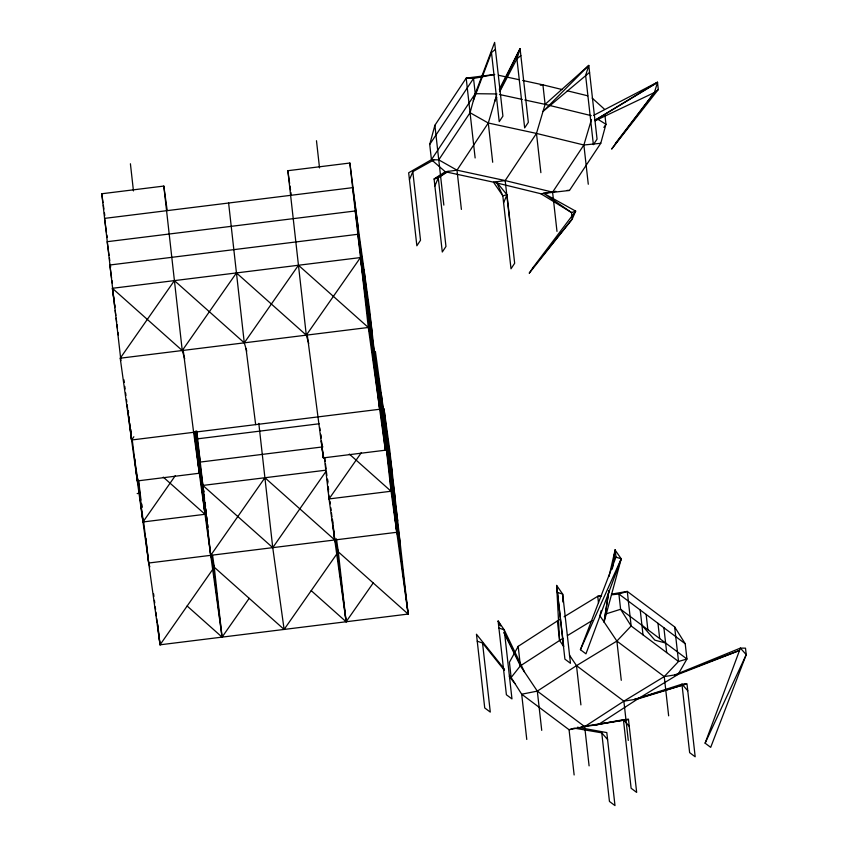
<?xml version="1.0" encoding="UTF-8"?>
<svg xmlns="http://www.w3.org/2000/svg" width="848" height="848" viewBox="0 0 848 848"><rect width="100%" height="100%" fill="white"/><g stroke="black" fill="none" stroke-linecap="round" stroke-linejoin="round"><path stroke-width="1.27" d="M612.362 568.446L615.192 550.161L621.224 558.811L604.094 621.997L608.832 591.056M612.192 569.146L615.15 549.811L615.977 557.147L580.424 649.695L585.957 653.84L621.224 558.811L615.977 557.147M604.094 621.997L608.938 590.643M601.115 610.73L599.939 615.807L616.878 641.077L664.249 676.598L678.103 674.404L739.371 650.554M609.012 576.46L615.15 549.811M434.123 159.774L412.817 171.667L420.513 240.27L416.856 245.782L408.662 172.769L431.431 159.71L429.724 144.446L434.886 125.303L466.177 78.143L493.43 74.624M475.134 157.961L466.177 78.143L473.534 78.44L475.24 93.693L431.431 159.71L438.766 159.869L470.057 112.72L475.24 93.693L494.638 42.4L502.906 116.112L499.228 121.656L491.48 52.534L495.423 49.385M432.416 160.569L445.285 171.762L493.472 182.161L540.876 193.747L569.474 190.44L600.766 143.291L605.949 124.264L604.953 115.36M461.397 209.403L456.998 170.172L488.289 123.013L496.568 95.146M509.584 219.812L505.185 180.571L536.477 133.422L545.105 104.357L542.921 84.853L522.633 80.465M556.988 231.398L552.589 192.157L583.88 144.997L591.459 119.504M615.277 143.577L654.38 92.549L657.529 82.542L594.872 120.352L657.486 82.192L658.313 89.528L611.62 149.078L654.38 92.549L658.313 89.528M705.123 743.177L740.389 648.105L745.498 648.169L746.229 654.656L710.698 747.353L705.123 743.177L746.229 654.656L740.389 648.105L674.711 674.934L739.392 650.469M473.332 100.689L491.48 52.534M409.446 179.755L412.817 171.667M434.886 185.977L438.268 177.9L448.157 171.37L434.102 178.992L442.296 252.004L445.963 246.482L438.268 177.9L434.102 178.992L445.285 171.762L456.998 170.172L505.185 180.571L552.589 192.157M503.595 202.767L506.977 194.786L496.345 181.769L502.811 195.782L511.005 268.795L514.662 263.272L506.977 194.786L502.811 195.782L493.472 182.161L505.185 180.571M580.424 649.695L621.224 558.811M496.525 97.488L494.808 101.071L496.652 97.552M499.981 90.344L520.078 48.622L528.346 122.335L524.668 127.889L516.92 58.819L520.078 48.622L499.292 89.305M499.716 91.679L516.92 58.819L520.863 55.608M559.627 619.506L518.192 646.335L509.425 662.256L511.143 677.52L521.69 694.215L569.061 729.725L574.138 774.966M429.724 144.446L473.534 78.44L494.734 74.444M603.861 127.412L605.949 124.264L598.116 119.409M532.894 267.703L529.216 273.247L572.241 219.06L575.654 211.131L543.748 193.355L571.51 212.562L572.241 219.06L532.894 267.703L575.654 211.131L571.51 212.562L540.876 193.747M386.773 433.339L384.006 408.704L389.688 449.62L408.142 614.069L160.049 644.809L120.225 358.206L174.412 280.614L244.288 342.846L246.757 351.157M114.84 307.75L112.381 288.299L360.464 257.569L377.519 380.296L379.671 409.266L131.588 439.995L133.846 436.762M195.39 431.558L202.873 485.427L205.015 514.291L142.983 521.976L175.345 475.633M157.569 625.188L160.049 644.809L214.247 567.217L212.615 555.525M326.173 471.138L272.749 547.649L284.122 629.439L338.288 551.847L336.486 538.862M187.143 606.013L222.081 637.124L249.185 598.328M373.215 582.958L346.132 621.754L329.035 498.931L361.396 452.588M381.717 423.491L383.222 421.339L400.298 544.162L396.769 532.29L383.222 421.339M562.934 638.332L520.386 665.839L511.143 677.52L509.489 675.453M526.767 739.456L521.69 694.215L537.314 691.12L576.502 665.659L616.878 641.077L631.156 625.972L627.276 591.406L611.609 594.109M607.592 739.573L601.751 732.842L574.372 728.156L569.061 729.725L584.685 726.63L623.874 701.169L664.249 676.598L678.527 661.482L686.933 659.002L685.216 643.738L674.648 626.916L627.276 591.406L618.902 594.024L611.44 594.819M524.817 99.979L545.105 104.357L588.788 65.402L597.056 139.125L593.388 144.648L585.629 75.493L588.788 65.402L542.996 111.47L589.572 72.398M564.111 616.772L597.755 596.292L601.529 595.699M567.418 635.597L592.095 620.588M593.674 115.339L657.486 82.192M595.137 120.798L654.38 92.549M606.023 613.888L620.609 609.277L686.933 659.002L678.103 674.404L637.728 698.975L598.54 724.436L584.685 726.63L537.314 691.12L520.386 665.839L503.988 632.831M685.725 684.166L637.728 698.975L623.874 701.169L576.502 665.659L569.4 655.048M685.735 684.156L634.336 699.515L681.951 684.156L686.986 683.774L695.18 756.798L689.636 752.642L681.951 684.156L687.77 690.77M543.377 193.344L550.882 192.114M553.384 191.712L555.885 191.298M540.314 85.203L542.921 84.853L562.139 89.549M581.177 726.747L628.474 719.39L636.668 792.414L631.124 788.258L623.428 719.666L628.474 719.39L595.148 724.976L623.428 719.666L629.258 726.386M120.925 360.591L101.771 193.757L163.812 186.072L167.183 210.336M308.767 343.472L306.298 335.161L287.854 170.702L349.864 163.028L358.301 228.536M120.225 358.206L368.308 327.476L371.837 339.359L385.363 450.203L323.332 457.888L307.23 334.557M319.113 423.777L197.648 438.829L196.704 431.982M322.95 446.875L200.255 462.065L195.941 431.049M137.175 493.568L139.623 493.26M325.632 470.216L202.873 485.427L272.749 547.649L258.81 423.375M324.381 457.507L329.035 498.931L391.066 491.246L388.935 462.383L408.142 614.069L338.288 551.847L334.759 539.964L332.236 519.326M601.486 595.89L597.755 596.292L598.487 602.801M470.057 112.72L488.289 123.013L536.477 133.422L583.88 144.997L600.766 143.291M475.24 93.693L496.917 93.958M567.026 190.387L569.474 190.44M577.456 727.234L606.808 732.587L614.991 805.6L609.447 801.445L601.751 732.842M498.539 75.271L518.828 79.648M499.451 94.499L522.283 99.428M567.259 90.8L587.759 95.803M545.105 104.357L591.226 115.635M665.606 643.017L654.836 640.145L641.925 625.262M557.422 592.413L562.701 594.141L570.46 663.295L564.906 659.14L556.638 585.427L562.701 594.141L562.86 602.006M477.244 641.215L482.533 642.996L504.465 670.439M498.91 628.029L504.231 629.863L524.53 672.029L504.125 632.629M438.766 159.869L456.998 170.172M685.216 643.738L618.902 594.024L620.609 609.277L631.156 625.972L678.527 661.482L674.648 626.916M106.488 232.447L104.537 218.392L352.63 187.662L369.686 310.389L385.363 450.203L368.308 327.476L298.454 265.254L244.288 342.846L228.61 203.022M349.334 454.083L391.066 491.246L408.142 614.069M311.205 590.643L346.132 621.754L338.288 551.847M163.282 477.127L205.015 514.291L195.718 431.441M132.246 439.72L137.281 480.933L199.312 473.248L197.171 444.384L210.717 555.334L214.247 567.217L284.122 629.439M592.18 98.114L604.232 109M504.539 669.273L476.459 634.23L484.727 707.942L490.292 712.108L482.533 642.996M509.33 676.545L515.022 683.658M559.574 640.378L563.719 646.568L556.638 585.427L559.574 640.378L557.38 620.874M500.532 625.676L498.126 621.033L506.394 694.756L511.969 698.932L504.231 629.863L498.126 621.033L500.468 625.75M184.726 358.842L182.256 350.531L163.812 186.072M149.831 566.867L148.686 563.019L143.482 520.449M392.454 474.255L375.388 351.432L391.066 491.246M372.293 333.699L355.238 210.972L107.155 241.701L109.042 255.333M377.996 374.742L395.073 497.564M374.911 357.008L357.856 234.281L109.763 265.011L111.576 277.996M380.614 398.051L397.68 520.873M287.854 170.702L289.634 183.486M289.984 186.041L290.514 189.878M290.875 192.432L291.224 194.987M203.054 486.72L203.774 491.914M214.247 567.217L222.081 637.124L193.62 432.31L183.189 349.927M101.771 193.757L103.021 202.693M103.371 205.248L103.901 209.085M104.431 212.912L104.792 215.466M106.848 235.002L107.198 237.557M109.403 257.93L109.763 260.527M110.314 264.428L110.675 267.025M111.936 280.593L112.296 283.19M113.982 299.8L112.381 288.299L182.256 350.531L236.454 272.929L306.298 335.161L360.464 257.569L379.671 409.266L363.993 269.452M114.512 303.637L114.862 306.192M335.702 539.37L346.132 621.754M246.058 348.782L255.661 424.625M203.043 486.731L203.7 491.967M204.039 494.575L204.538 498.497M205.025 502.429L205.523 506.351M205.863 508.959L206.35 512.892M206.848 516.814L207.347 520.736M207.845 524.658L208.173 527.276M211.65 554.73L222.081 637.124M153.594 593.801L153.923 596.42M154.421 600.342L154.749 602.96M155.248 606.882L155.576 609.5M155.905 612.108L156.403 616.03M156.742 618.648L157.23 622.57M115.169 310.347L115.826 315.53M116.155 318.127L116.642 322.017M116.971 324.604L117.469 328.494M117.957 332.384L118.285 334.981M123.967 379.84L124.296 382.459M124.794 386.381L125.133 388.999M125.621 392.921L125.96 395.539M126.458 399.461L126.787 402.069M127.115 404.687L127.613 408.609M127.942 411.227L131.588 439.995L131.292 436.052M324.667 457.401L325.134 461.27M325.452 463.856L326.088 469.018M326.395 471.594L326.872 475.463M327.349 479.332L327.816 483.201M328.293 487.07L328.611 489.656M330.031 501.263L330.349 503.85M330.815 507.719L331.133 510.295M331.451 512.881L331.918 516.75M195.051 432.671L205.015 514.291M194.277 432.003L199.312 473.248L194.669 431.823M138.563 480.127L141.012 500.15M141.457 503.85L141.913 507.539L141.648 503.935M137.62 478.102L142.983 521.976L142.294 512.796M319.77 427.763L320.078 430.381M320.544 434.314L321.01 438.246M321.318 440.865L323.332 457.888L321.445 441.055M663.899 627.753L666.687 652.61M664.249 676.598L668.648 715.829M657.974 623.322L659.691 638.576M646.134 614.44L647.851 629.704M640.219 609.998L643.007 634.855M583.88 144.997L588.279 184.239M623.874 701.169L628.283 740.41M616.878 641.077L621.277 680.319M536.477 133.422L540.876 172.663M584.685 726.63L589.095 765.871M576.502 665.659L580.912 704.9M488.289 123.013L492.688 162.254M537.314 691.12L541.724 730.361M518.192 646.335L520.386 665.839M434.886 125.303L443.843 205.121M381.091 392.465L396.769 532.29L148.686 563.019L146.503 543.6M349.864 163.028L368.308 327.476M316.474 140.726L319.526 167.904M332.437 519.252L332.872 523.142M333.169 525.728L334.759 539.964L264.915 477.742L210.717 555.334L196.778 431.06M320.714 434.589L321.01 437.176M130.412 163.77L133.454 190.938M157.728 624.086L158.163 627.976M158.449 630.562L160.049 644.809M145.92 538.416L146.216 541.013M138.33 480.551L142.983 521.976M134.811 458.959L137.281 480.933L136.592 471.753M128.249 410.22L128.536 412.806M128.97 416.697L129.267 419.283M129.702 423.163L130.136 427.053M130.422 429.639L131.588 439.995M130.804 429.459L131.005 432.12M327.593 479.247L327.784 481.865M328.165 487.123L328.558 492.37M328.748 494.988L329.035 498.931"/></g></svg>
